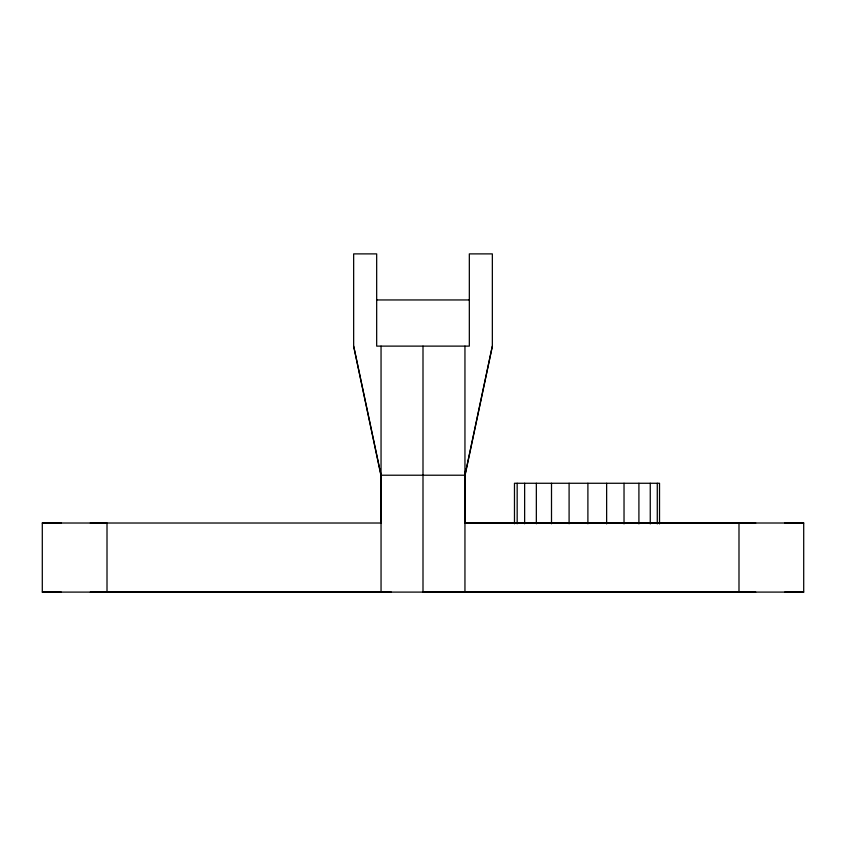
<?xml version="1.0" encoding="UTF-8"?>
<svg xmlns="http://www.w3.org/2000/svg" width="846" height="846" viewBox="0 0 846 846"><rect width="100%" height="100%" fill="white"/><g stroke="black" fill="none" stroke-linecap="round" stroke-linejoin="round"><path stroke-width="1.27" d="M61.25 523.018L42.3 523.018L42.3 592.094L381.049 592.094L381.049 346.12M423 346.12L423 592.063L803.7 592.094L803.7 523.008L784.75 523.008M464.951 592.084L464.951 346.12M755.732 592.115L738.992 592.094L738.992 523.008L464.951 522.997M380.922 475.219L464.951 475.219L492.351 346.12L492.351 253.885L469.329 253.885L469.329 346.12L376.671 346.12L376.671 253.885L353.649 253.885L353.649 346.12L380.922 475.219L381.049 523.018L42.3 523.018M492.351 346.12L465.078 475.219L464.951 523.008L803.7 523.008M464.951 475.219L465.067 471.264M376.671 299.949L469.329 299.949M90.258 523.04L107.008 523.018L107.008 592.094L90.268 592.115M183.593 591.872L391.264 592.063M61.25 592.094L42.3 592.094M107.008 592.094L738.992 592.094M784.75 592.094L803.7 592.094M738.992 523.008L755.742 523.029M353.649 346.12L381.049 475.219M659.52 523.896L659.52 483.267L514.474 483.267L514.474 523.78M657.279 483.267L657.279 523.896M650.257 483.267L650.257 523.896M638.91 483.267L638.91 523.896M624.031 483.267L624.031 523.896M606.635 483.267L606.635 523.896M587.896 483.267L587.896 523.78M569.094 483.267L569.094 523.78M551.507 483.267L551.507 523.78M536.343 483.267L536.343 523.78M524.636 483.267L524.636 523.78M517.17 483.267L517.17 523.78"/></g></svg>
